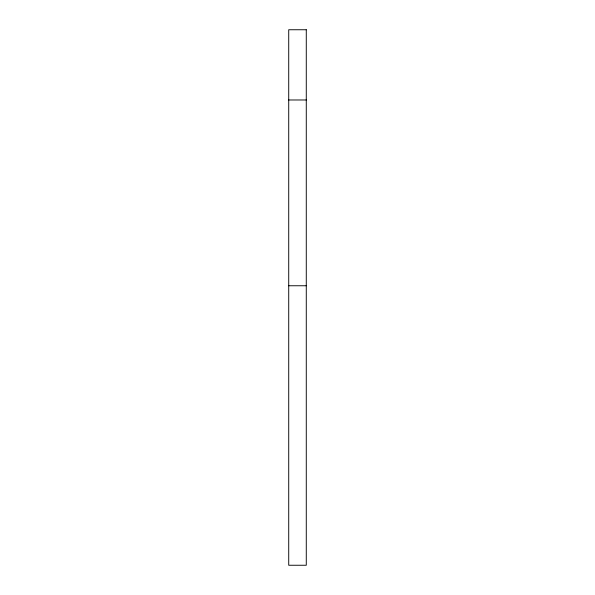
<?xml version="1.0" encoding="UTF-8"?>
<svg xmlns="http://www.w3.org/2000/svg" width="595" height="595" viewBox="0 0 595 595"><rect width="100%" height="100%" fill="white"/><g stroke="black" fill="none" stroke-linecap="round" stroke-linejoin="round"><path stroke-width="0.89" d="M288.724 99.982L306.276 99.982M288.724 285.756L306.276 285.756M306.276 29.75L288.724 29.75L288.724 565.25L306.276 565.25L306.276 29.75"/></g></svg>
